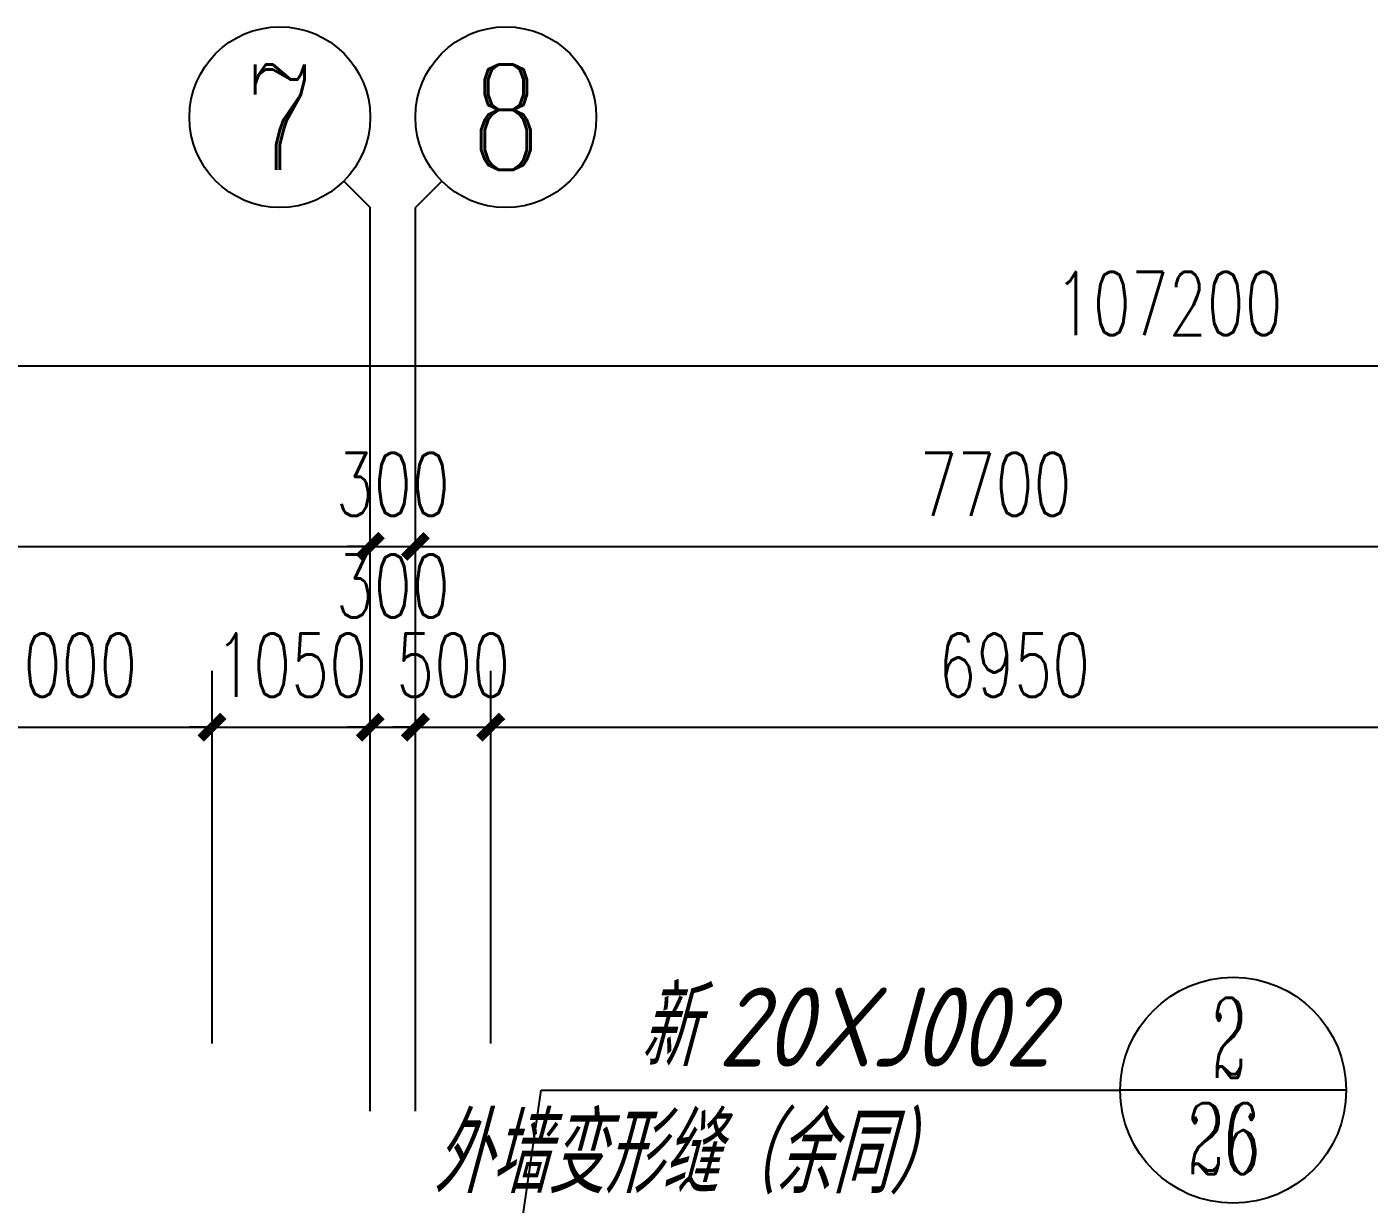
# Model space of a CAD drawing. Extents: x 0 to 2972856, y -1269770 to 0.
# Drawn here: x 2720877 to 2729786, y -1011373 to -1003556 of the extents above; entities that cross this region are included whole.
import ezdxf
from ezdxf.enums import TextEntityAlignment as Align

# ---------------------------------------------------------------- set-up
doc = ezdxf.new("R2010")
doc.units = 0
doc.header["$LTSCALE"] = 1000
doc.header["$PDSIZE"] = 50
doc.layers.add('1-建筑底图', color=8, linetype='Continuous')
doc.layers.add('AXIS_TEXT', color=7, linetype='Continuous')
doc.styles.add('_TCH_AXIS', font='COMPLEX', dxfattribs={"bigfont": 'GBCBIG'})
doc.styles.add('A_AXIS', font='COMPLEX', dxfattribs={"width": 0.8, "bigfont": 'HZ'})
doc.styles.add('A_DIM_T3', font='SIMPLEX', dxfattribs={"width": 0.7, "bigfont": 'HZ'})
doc.styles.add('COMPLEX', font='COMPLEX')
doc.styles.get("Standard").update_dxf_attribs({"font": 'gbeitc.shx', "bigfont": 'gbcbig.shx'})
doc.dimstyles.new('_TCH_ARCH&&150', dxfattribs={"dimtxt": 420, "dimasz": 150, "dimexe": 375, "dimexo": 450, "dimgap": 202.5, "dimtad": 1, "dimdec": 0, "dimzin": 0, "dimdsep": 46, "dimtxsty": 'A_DIM_T3', "dimblk": 'ARCHTICK', "dimcen": 0.09, "dimclrt": 7, "dimazin": 2, "dimtfac": 1, "dimtdec": 0, "dimtix": 1, "dimtmove": 2, "dimatfit": 3, "dimfxl": 150, "dimtolj": 1, "dimtzin": 0, "dimarcsym": 0})

# ---------------------------------------------------------------- blocks, each defined once
blk = doc.blocks.new('_ArchTick')
at = {"color": 0, "linetype": 'ByBlock', "const_width": 0.4}
blk.add_lwpolyline([(-0.5, -0.5), (0.5, 0.5)], dxfattribs=at)
blk = doc.blocks.new('*D221')
at = {"layer": '1-建筑底图', "color": 0, "lineweight": -2, "transparency": 16777216}
for p, q in [((-600, 79650), (-600, 84525)), ((106600, 79650), (106600, 84525)), ((-600, 84150), (106600, 84150))]:
    blk.add_line(p, q, dxfattribs=at)
at = {"layer": 'Defpoints', "color": 0, "transparency": 16777216}
for p in [(106600, 84150), (-600, 79200), (106600, 79200)]:
    blk.add_point(p, dxfattribs=at)
at = {"layer": '1-建筑底图', "color": 0, "lineweight": -2, "transparency": 16777216, "xscale": 150, "yscale": 150, "zscale": 150, "rotation": 180}
blk.add_blockref('_ArchTick', (-600, 84150), dxfattribs=at)
at = {"layer": '1-建筑底图', "color": 0, "lineweight": -2, "transparency": 16777216, "xscale": 150, "yscale": 150, "zscale": 150}
blk.add_blockref('_ArchTick', (106600, 84150), dxfattribs=at)
at = {"layer": '1-建筑底图', "color": 7, "transparency": 16777216, "insert": (53000, 84562.5), "char_height": 420, "attachment_point": 5, "style": 'A_DIM_T3'}
blk.add_mtext('\\A1;107200', dxfattribs=at)
blk = doc.blocks.new('*D228')
at = {"layer": '1-建筑底图', "color": 0, "lineweight": -2, "transparency": 16777216}
for p, q in [((39700, 79650), (39700, 83325)), ((47700, 79650), (47700, 83325)), ((39700, 82950), (47700, 82950))]:
    blk.add_line(p, q, dxfattribs=at)
at = {"layer": 'Defpoints', "color": 0, "transparency": 16777216}
for p in [(47700, 82950), (39700, 79200), (47700, 79200)]:
    blk.add_point(p, dxfattribs=at)
at = {"layer": '1-建筑底图', "color": 0, "lineweight": -2, "transparency": 16777216, "xscale": 150, "yscale": 150, "zscale": 150, "rotation": 180}
blk.add_blockref('_ArchTick', (39700, 82950), dxfattribs=at)
at = {"layer": '1-建筑底图', "color": 0, "lineweight": -2, "transparency": 16777216, "xscale": 150, "yscale": 150, "zscale": 150}
blk.add_blockref('_ArchTick', (47700, 82950), dxfattribs=at)
at = {"layer": '1-建筑底图', "color": 7, "transparency": 16777216, "insert": (43700, 83362.5), "char_height": 420, "attachment_point": 5, "style": 'A_DIM_T3'}
blk.add_mtext('\\A1;8000', dxfattribs=at)
blk = doc.blocks.new('*D229')
at = {"layer": '1-建筑底图', "color": 0, "lineweight": -2, "transparency": 16777216}
for p, q in [((47700, 79650), (47700, 83325)), ((48000, 79650), (48000, 83325)), ((47700, 82950), (47550, 82950)), ((47700, 82950), (48000, 82950)), ((48000, 82950), (48150, 82950))]:
    blk.add_line(p, q, dxfattribs=at)
at = {"layer": 'Defpoints', "color": 0, "transparency": 16777216}
for p in [(48000, 82950), (47700, 79200), (48000, 79200)]:
    blk.add_point(p, dxfattribs=at)
at = {"layer": '1-建筑底图', "color": 0, "lineweight": -2, "transparency": 16777216, "xscale": 150, "yscale": 150, "zscale": 150}
blk.add_blockref('_ArchTick', (47700, 82950), dxfattribs=at)
at = {"layer": '1-建筑底图', "color": 0, "lineweight": -2, "transparency": 16777216, "xscale": 150, "yscale": 150, "zscale": 150, "rotation": 180}
blk.add_blockref('_ArchTick', (48000, 82950), dxfattribs=at)
at = {"layer": '1-建筑底图', "color": 7, "transparency": 16777216, "insert": (47850, 83362.5), "char_height": 420, "attachment_point": 5, "style": 'A_DIM_T3'}
blk.add_mtext('\\A1;300', dxfattribs=at)
blk = doc.blocks.new('*D230')
at = {"layer": '1-建筑底图', "color": 0, "lineweight": -2, "transparency": 16777216}
for p, q in [((48000, 79650), (48000, 83325)), ((55700, 79650), (55700, 83325)), ((48000, 82950), (55700, 82950))]:
    blk.add_line(p, q, dxfattribs=at)
at = {"layer": 'Defpoints', "color": 0, "transparency": 16777216}
for p in [(55700, 82950), (48000, 79200), (55700, 79200)]:
    blk.add_point(p, dxfattribs=at)
at = {"layer": '1-建筑底图', "color": 0, "lineweight": -2, "transparency": 16777216, "xscale": 150, "yscale": 150, "zscale": 150, "rotation": 180}
blk.add_blockref('_ArchTick', (48000, 82950), dxfattribs=at)
at = {"layer": '1-建筑底图', "color": 0, "lineweight": -2, "transparency": 16777216, "xscale": 150, "yscale": 150, "zscale": 150}
blk.add_blockref('_ArchTick', (55700, 82950), dxfattribs=at)
at = {"layer": '1-建筑底图', "color": 7, "transparency": 16777216, "insert": (51850, 83362.5), "char_height": 420, "attachment_point": 5, "style": 'A_DIM_T3'}
blk.add_mtext('\\A1;7700', dxfattribs=at)
blk = doc.blocks.new('*D307')
at = {"layer": '1-建筑底图', "color": 0, "lineweight": -2, "transparency": 16777216}
for p, q in [((48500, 79650), (48500, 82125)), ((55450, 79650), (55450, 82125)), ((48500, 81750), (55450, 81750))]:
    blk.add_line(p, q, dxfattribs=at)
at = {"layer": 'Defpoints', "color": 0, "transparency": 16777216}
for p in [(55450, 81750), (48500, 79200), (55450, 79200)]:
    blk.add_point(p, dxfattribs=at)
at = {"layer": '1-建筑底图', "color": 0, "lineweight": -2, "transparency": 16777216, "xscale": 150, "yscale": 150, "zscale": 150, "rotation": 180}
blk.add_blockref('_ArchTick', (48500, 81750), dxfattribs=at)
at = {"layer": '1-建筑底图', "color": 0, "lineweight": -2, "transparency": 16777216, "xscale": 150, "yscale": 150, "zscale": 150}
blk.add_blockref('_ArchTick', (55450, 81750), dxfattribs=at)
at = {"layer": '1-建筑底图', "color": 7, "transparency": 16777216, "insert": (51975, 82162.5), "char_height": 420, "attachment_point": 5, "style": 'A_DIM_T3'}
blk.add_mtext('\\A1;6950', dxfattribs=at)
blk = doc.blocks.new('*D308')
at = {"layer": '1-建筑底图', "color": 0, "lineweight": -2, "transparency": 16777216}
for p, q in [((48000, 79650), (48000, 82125)), ((48500, 79650), (48500, 82125)), ((48000, 81750), (47850, 81750)), ((48000, 81750), (48500, 81750)), ((48500, 81750), (48650, 81750))]:
    blk.add_line(p, q, dxfattribs=at)
at = {"layer": 'Defpoints', "color": 0, "transparency": 16777216}
for p in [(48500, 81750), (48000, 79200), (48500, 79200)]:
    blk.add_point(p, dxfattribs=at)
at = {"layer": '1-建筑底图', "color": 0, "lineweight": -2, "transparency": 16777216, "xscale": 150, "yscale": 150, "zscale": 150}
blk.add_blockref('_ArchTick', (48000, 81750), dxfattribs=at)
at = {"layer": '1-建筑底图', "color": 0, "lineweight": -2, "transparency": 16777216, "xscale": 150, "yscale": 150, "zscale": 150, "rotation": 180}
blk.add_blockref('_ArchTick', (48500, 81750), dxfattribs=at)
at = {"layer": '1-建筑底图', "color": 7, "transparency": 16777216, "insert": (48250, 82162.5), "char_height": 420, "attachment_point": 5, "style": 'A_DIM_T3'}
blk.add_mtext('\\A1;500', dxfattribs=at)
blk = doc.blocks.new('*D309')
at = {"layer": '1-建筑底图', "color": 0, "lineweight": -2, "transparency": 16777216}
for p, q in [((47700, 79650), (47700, 82125)), ((48000, 79650), (48000, 82125)), ((47700, 81750), (47550, 81750)), ((47700, 81750), (48000, 81750)), ((48000, 81750), (48150, 81750))]:
    blk.add_line(p, q, dxfattribs=at)
at = {"layer": 'Defpoints', "color": 0, "transparency": 16777216}
for p in [(48000, 81750), (47700, 79200), (48000, 79200)]:
    blk.add_point(p, dxfattribs=at)
at = {"layer": '1-建筑底图', "color": 0, "lineweight": -2, "transparency": 16777216, "xscale": 150, "yscale": 150, "zscale": 150}
blk.add_blockref('_ArchTick', (47700, 81750), dxfattribs=at)
at = {"layer": '1-建筑底图', "color": 0, "lineweight": -2, "transparency": 16777216, "xscale": 150, "yscale": 150, "zscale": 150, "rotation": 180}
blk.add_blockref('_ArchTick', (48000, 81750), dxfattribs=at)
at = {"layer": '1-建筑底图', "color": 7, "transparency": 16777216, "insert": (47850, 82687.5), "char_height": 420, "attachment_point": 5, "style": 'A_DIM_T3'}
blk.add_mtext('\\A1;300', dxfattribs=at)
blk = doc.blocks.new('*D310')
at = {"layer": '1-建筑底图', "color": 0, "lineweight": -2, "transparency": 16777216}
for p, q in [((46650, 79650), (46650, 82125)), ((47700, 79650), (47700, 82125)), ((46650, 81750), (46500, 81750)), ((46650, 81750), (47700, 81750)), ((47700, 81750), (47850, 81750))]:
    blk.add_line(p, q, dxfattribs=at)
at = {"layer": 'Defpoints', "color": 0, "transparency": 16777216}
for p in [(47700, 81750), (46650, 79200), (47700, 79200)]:
    blk.add_point(p, dxfattribs=at)
at = {"layer": '1-建筑底图', "color": 0, "lineweight": -2, "transparency": 16777216, "xscale": 150, "yscale": 150, "zscale": 150}
blk.add_blockref('_ArchTick', (46650, 81750), dxfattribs=at)
at = {"layer": '1-建筑底图', "color": 0, "lineweight": -2, "transparency": 16777216, "xscale": 150, "yscale": 150, "zscale": 150, "rotation": 180}
blk.add_blockref('_ArchTick', (47700, 81750), dxfattribs=at)
at = {"layer": '1-建筑底图', "color": 7, "transparency": 16777216, "insert": (47175, 82162.5), "char_height": 420, "attachment_point": 5, "style": 'A_DIM_T3'}
blk.add_mtext('\\A1;1050', dxfattribs=at)
blk = doc.blocks.new('*D311')
at = {"layer": '1-建筑底图', "color": 0, "lineweight": -2, "transparency": 16777216}
for p, q in [((44650, 79650), (44650, 82125)), ((46650, 79650), (46650, 82125)), ((44650, 81750), (46650, 81750))]:
    blk.add_line(p, q, dxfattribs=at)
at = {"layer": 'Defpoints', "color": 0, "transparency": 16777216}
for p in [(46650, 81750), (44650, 79200), (46650, 79200)]:
    blk.add_point(p, dxfattribs=at)
at = {"layer": '1-建筑底图', "color": 0, "lineweight": -2, "transparency": 16777216, "xscale": 150, "yscale": 150, "zscale": 150, "rotation": 180}
blk.add_blockref('_ArchTick', (44650, 81750), dxfattribs=at)
at = {"layer": '1-建筑底图', "color": 0, "lineweight": -2, "transparency": 16777216, "xscale": 150, "yscale": 150, "zscale": 150}
blk.add_blockref('_ArchTick', (46650, 81750), dxfattribs=at)
at = {"layer": '1-建筑底图', "color": 7, "transparency": 16777216, "insert": (45650, 82162.5), "char_height": 420, "attachment_point": 5, "style": 'A_DIM_T3'}
blk.add_mtext('\\A1;2000', dxfattribs=at)
blk = doc.blocks.new('*D836')
at = {"layer": '1-建筑底图', "color": 0, "lineweight": -2, "transparency": 16777216}
for p, q in [((-600, 79650), (-600, 84525)), ((106600, 79650), (106600, 84525)), ((-600, 84150), (106600, 84150))]:
    blk.add_line(p, q, dxfattribs=at)
at = {"layer": 'Defpoints', "color": 0, "transparency": 16777216}
for p in [(106600, 84150), (-600, 79200), (106600, 79200)]:
    blk.add_point(p, dxfattribs=at)
at = {"layer": '1-建筑底图', "color": 0, "lineweight": -2, "transparency": 16777216, "xscale": 150, "yscale": 150, "zscale": 150, "rotation": 180}
blk.add_blockref('_ArchTick', (-600, 84150), dxfattribs=at)
at = {"layer": '1-建筑底图', "color": 0, "lineweight": -2, "transparency": 16777216, "xscale": 150, "yscale": 150, "zscale": 150}
blk.add_blockref('_ArchTick', (106600, 84150), dxfattribs=at)
at = {"layer": '1-建筑底图', "color": 7, "transparency": 16777216, "insert": (53000, 84562.5), "char_height": 420, "attachment_point": 5, "style": 'A_DIM_T3'}
blk.add_mtext('\\A1;107200', dxfattribs=at)
blk = doc.blocks.new('*D843')
at = {"layer": '1-建筑底图', "color": 0, "lineweight": -2, "transparency": 16777216}
for p, q in [((39700, 79650), (39700, 83325)), ((47700, 79650), (47700, 83325)), ((39700, 82950), (47700, 82950))]:
    blk.add_line(p, q, dxfattribs=at)
at = {"layer": 'Defpoints', "color": 0, "transparency": 16777216}
for p in [(47700, 82950), (39700, 79200), (47700, 79200)]:
    blk.add_point(p, dxfattribs=at)
at = {"layer": '1-建筑底图', "color": 0, "lineweight": -2, "transparency": 16777216, "xscale": 150, "yscale": 150, "zscale": 150, "rotation": 180}
blk.add_blockref('_ArchTick', (39700, 82950), dxfattribs=at)
at = {"layer": '1-建筑底图', "color": 0, "lineweight": -2, "transparency": 16777216, "xscale": 150, "yscale": 150, "zscale": 150}
blk.add_blockref('_ArchTick', (47700, 82950), dxfattribs=at)
at = {"layer": '1-建筑底图', "color": 7, "transparency": 16777216, "insert": (43700, 83362.5), "char_height": 420, "attachment_point": 5, "style": 'A_DIM_T3'}
blk.add_mtext('\\A1;8000', dxfattribs=at)
blk = doc.blocks.new('*D844')
at = {"layer": '1-建筑底图', "color": 0, "lineweight": -2, "transparency": 16777216}
for p, q in [((47700, 79650), (47700, 83325)), ((48000, 79650), (48000, 83325)), ((47700, 82950), (47550, 82950)), ((47700, 82950), (48000, 82950)), ((48000, 82950), (48150, 82950))]:
    blk.add_line(p, q, dxfattribs=at)
at = {"layer": 'Defpoints', "color": 0, "transparency": 16777216}
for p in [(48000, 82950), (47700, 79200), (48000, 79200)]:
    blk.add_point(p, dxfattribs=at)
at = {"layer": '1-建筑底图', "color": 0, "lineweight": -2, "transparency": 16777216, "xscale": 150, "yscale": 150, "zscale": 150}
blk.add_blockref('_ArchTick', (47700, 82950), dxfattribs=at)
at = {"layer": '1-建筑底图', "color": 0, "lineweight": -2, "transparency": 16777216, "xscale": 150, "yscale": 150, "zscale": 150, "rotation": 180}
blk.add_blockref('_ArchTick', (48000, 82950), dxfattribs=at)
at = {"layer": '1-建筑底图', "color": 7, "transparency": 16777216, "insert": (47850, 83362.5), "char_height": 420, "attachment_point": 5, "style": 'A_DIM_T3'}
blk.add_mtext('\\A1;300', dxfattribs=at)
blk = doc.blocks.new('*D845')
at = {"layer": '1-建筑底图', "color": 0, "lineweight": -2, "transparency": 16777216}
for p, q in [((48000, 79650), (48000, 83325)), ((55700, 79650), (55700, 83325)), ((48000, 82950), (55700, 82950))]:
    blk.add_line(p, q, dxfattribs=at)
at = {"layer": 'Defpoints', "color": 0, "transparency": 16777216}
for p in [(55700, 82950), (48000, 79200), (55700, 79200)]:
    blk.add_point(p, dxfattribs=at)
at = {"layer": '1-建筑底图', "color": 0, "lineweight": -2, "transparency": 16777216, "xscale": 150, "yscale": 150, "zscale": 150, "rotation": 180}
blk.add_blockref('_ArchTick', (48000, 82950), dxfattribs=at)
at = {"layer": '1-建筑底图', "color": 0, "lineweight": -2, "transparency": 16777216, "xscale": 150, "yscale": 150, "zscale": 150}
blk.add_blockref('_ArchTick', (55700, 82950), dxfattribs=at)
at = {"layer": '1-建筑底图', "color": 7, "transparency": 16777216, "insert": (51850, 83362.5), "char_height": 420, "attachment_point": 5, "style": 'A_DIM_T3'}
blk.add_mtext('\\A1;7700', dxfattribs=at)
blk = doc.blocks.new('*D922')
at = {"layer": '1-建筑底图', "color": 0, "lineweight": -2, "transparency": 16777216}
for p, q in [((48500, 79650), (48500, 82125)), ((55450, 79650), (55450, 82125)), ((48500, 81750), (55450, 81750))]:
    blk.add_line(p, q, dxfattribs=at)
at = {"layer": 'Defpoints', "color": 0, "transparency": 16777216}
for p in [(55450, 81750), (48500, 79200), (55450, 79200)]:
    blk.add_point(p, dxfattribs=at)
at = {"layer": '1-建筑底图', "color": 0, "lineweight": -2, "transparency": 16777216, "xscale": 150, "yscale": 150, "zscale": 150, "rotation": 180}
blk.add_blockref('_ArchTick', (48500, 81750), dxfattribs=at)
at = {"layer": '1-建筑底图', "color": 0, "lineweight": -2, "transparency": 16777216, "xscale": 150, "yscale": 150, "zscale": 150}
blk.add_blockref('_ArchTick', (55450, 81750), dxfattribs=at)
at = {"layer": '1-建筑底图', "color": 7, "transparency": 16777216, "insert": (51975, 82162.5), "char_height": 420, "attachment_point": 5, "style": 'A_DIM_T3'}
blk.add_mtext('\\A1;6950', dxfattribs=at)
blk = doc.blocks.new('*D923')
at = {"layer": '1-建筑底图', "color": 0, "lineweight": -2, "transparency": 16777216}
for p, q in [((48000, 79650), (48000, 82125)), ((48500, 79650), (48500, 82125)), ((48000, 81750), (47850, 81750)), ((48000, 81750), (48500, 81750)), ((48500, 81750), (48650, 81750))]:
    blk.add_line(p, q, dxfattribs=at)
at = {"layer": 'Defpoints', "color": 0, "transparency": 16777216}
for p in [(48500, 81750), (48000, 79200), (48500, 79200)]:
    blk.add_point(p, dxfattribs=at)
at = {"layer": '1-建筑底图', "color": 0, "lineweight": -2, "transparency": 16777216, "xscale": 150, "yscale": 150, "zscale": 150}
blk.add_blockref('_ArchTick', (48000, 81750), dxfattribs=at)
at = {"layer": '1-建筑底图', "color": 0, "lineweight": -2, "transparency": 16777216, "xscale": 150, "yscale": 150, "zscale": 150, "rotation": 180}
blk.add_blockref('_ArchTick', (48500, 81750), dxfattribs=at)
at = {"layer": '1-建筑底图', "color": 7, "transparency": 16777216, "insert": (48250, 82162.5), "char_height": 420, "attachment_point": 5, "style": 'A_DIM_T3'}
blk.add_mtext('\\A1;500', dxfattribs=at)
blk = doc.blocks.new('*D924')
at = {"layer": '1-建筑底图', "color": 0, "lineweight": -2, "transparency": 16777216}
for p, q in [((47700, 79650), (47700, 82125)), ((48000, 79650), (48000, 82125)), ((47700, 81750), (47550, 81750)), ((47700, 81750), (48000, 81750)), ((48000, 81750), (48150, 81750))]:
    blk.add_line(p, q, dxfattribs=at)
at = {"layer": 'Defpoints', "color": 0, "transparency": 16777216}
for p in [(48000, 81750), (47700, 79200), (48000, 79200)]:
    blk.add_point(p, dxfattribs=at)
at = {"layer": '1-建筑底图', "color": 0, "lineweight": -2, "transparency": 16777216, "xscale": 150, "yscale": 150, "zscale": 150}
blk.add_blockref('_ArchTick', (47700, 81750), dxfattribs=at)
at = {"layer": '1-建筑底图', "color": 0, "lineweight": -2, "transparency": 16777216, "xscale": 150, "yscale": 150, "zscale": 150, "rotation": 180}
blk.add_blockref('_ArchTick', (48000, 81750), dxfattribs=at)
at = {"layer": '1-建筑底图', "color": 7, "transparency": 16777216, "insert": (47850, 82687.5), "char_height": 420, "attachment_point": 5, "style": 'A_DIM_T3'}
blk.add_mtext('\\A1;300', dxfattribs=at)
blk = doc.blocks.new('*D925')
at = {"layer": '1-建筑底图', "color": 0, "lineweight": -2, "transparency": 16777216}
for p, q in [((46650, 79650), (46650, 82125)), ((47700, 79650), (47700, 82125)), ((46650, 81750), (46500, 81750)), ((46650, 81750), (47700, 81750)), ((47700, 81750), (47850, 81750))]:
    blk.add_line(p, q, dxfattribs=at)
at = {"layer": 'Defpoints', "color": 0, "transparency": 16777216}
for p in [(47700, 81750), (46650, 79200), (47700, 79200)]:
    blk.add_point(p, dxfattribs=at)
at = {"layer": '1-建筑底图', "color": 0, "lineweight": -2, "transparency": 16777216, "xscale": 150, "yscale": 150, "zscale": 150}
blk.add_blockref('_ArchTick', (46650, 81750), dxfattribs=at)
at = {"layer": '1-建筑底图', "color": 0, "lineweight": -2, "transparency": 16777216, "xscale": 150, "yscale": 150, "zscale": 150, "rotation": 180}
blk.add_blockref('_ArchTick', (47700, 81750), dxfattribs=at)
at = {"layer": '1-建筑底图', "color": 7, "transparency": 16777216, "insert": (47175, 82162.5), "char_height": 420, "attachment_point": 5, "style": 'A_DIM_T3'}
blk.add_mtext('\\A1;1050', dxfattribs=at)
blk = doc.blocks.new('*D926')
at = {"layer": '1-建筑底图', "color": 0, "lineweight": -2, "transparency": 16777216}
for p, q in [((44650, 79650), (44650, 82125)), ((46650, 79650), (46650, 82125)), ((44650, 81750), (46650, 81750))]:
    blk.add_line(p, q, dxfattribs=at)
at = {"layer": 'Defpoints', "color": 0, "transparency": 16777216}
for p in [(46650, 81750), (44650, 79200), (46650, 79200)]:
    blk.add_point(p, dxfattribs=at)
at = {"layer": '1-建筑底图', "color": 0, "lineweight": -2, "transparency": 16777216, "xscale": 150, "yscale": 150, "zscale": 150, "rotation": 180}
blk.add_blockref('_ArchTick', (44650, 81750), dxfattribs=at)
at = {"layer": '1-建筑底图', "color": 0, "lineweight": -2, "transparency": 16777216, "xscale": 150, "yscale": 150, "zscale": 150}
blk.add_blockref('_ArchTick', (46650, 81750), dxfattribs=at)
at = {"layer": '1-建筑底图', "color": 7, "transparency": 16777216, "insert": (45650, 82162.5), "char_height": 420, "attachment_point": 5, "style": 'A_DIM_T3'}
blk.add_mtext('\\A1;2000', dxfattribs=at)
blk = doc.blocks.new('_AXISO')
blk.add_circle((0, 0), 0.5)
at = {"layer": 'AXIS_TEXT', "style": 'COMPLEX', "width": 1.041667}
blk.add_attdef('A', text='', height=0.56, dxfattribs=at).set_placement((-0.25, -0.28), (0.25, -0.28), align=Align.FIT)
blk = doc.blocks.new('*D439')
at = {"layer": '1-建筑底图', "color": 0, "lineweight": -2, "transparency": 16777216}
for p, q in [((-600, 79650), (-600, 84525)), ((106600, 79650), (106600, 84525)), ((-600, 84150), (106600, 84150))]:
    blk.add_line(p, q, dxfattribs=at)
at = {"layer": 'Defpoints', "color": 0, "transparency": 16777216}
for p in [(106600, 84150), (-600, 79200), (106600, 79200)]:
    blk.add_point(p, dxfattribs=at)
at = {"layer": '1-建筑底图', "color": 0, "lineweight": -2, "transparency": 16777216, "xscale": 150, "yscale": 150, "zscale": 150, "rotation": 180}
blk.add_blockref('_ArchTick', (-600, 84150), dxfattribs=at)
at = {"layer": '1-建筑底图', "color": 0, "lineweight": -2, "transparency": 16777216, "xscale": 150, "yscale": 150, "zscale": 150}
blk.add_blockref('_ArchTick', (106600, 84150), dxfattribs=at)
at = {"layer": '1-建筑底图', "color": 7, "transparency": 16777216, "insert": (53000, 84562.5), "char_height": 420, "attachment_point": 5, "style": 'A_DIM_T3'}
blk.add_mtext('\\A1;107200', dxfattribs=at)
blk = doc.blocks.new('*D446')
at = {"layer": '1-建筑底图', "color": 0, "lineweight": -2, "transparency": 16777216}
for p, q in [((39700, 79650), (39700, 83325)), ((47700, 79650), (47700, 83325)), ((39700, 82950), (47700, 82950))]:
    blk.add_line(p, q, dxfattribs=at)
at = {"layer": 'Defpoints', "color": 0, "transparency": 16777216}
for p in [(47700, 82950), (39700, 79200), (47700, 79200)]:
    blk.add_point(p, dxfattribs=at)
at = {"layer": '1-建筑底图', "color": 0, "lineweight": -2, "transparency": 16777216, "xscale": 150, "yscale": 150, "zscale": 150, "rotation": 180}
blk.add_blockref('_ArchTick', (39700, 82950), dxfattribs=at)
at = {"layer": '1-建筑底图', "color": 0, "lineweight": -2, "transparency": 16777216, "xscale": 150, "yscale": 150, "zscale": 150}
blk.add_blockref('_ArchTick', (47700, 82950), dxfattribs=at)
at = {"layer": '1-建筑底图', "color": 7, "transparency": 16777216, "insert": (43700, 83362.5), "char_height": 420, "attachment_point": 5, "style": 'A_DIM_T3'}
blk.add_mtext('\\A1;8000', dxfattribs=at)
blk = doc.blocks.new('*D447')
at = {"layer": '1-建筑底图', "color": 0, "lineweight": -2, "transparency": 16777216}
for p, q in [((47700, 79650), (47700, 83325)), ((48000, 79650), (48000, 83325)), ((47700, 82950), (47550, 82950)), ((47700, 82950), (48000, 82950)), ((48000, 82950), (48150, 82950))]:
    blk.add_line(p, q, dxfattribs=at)
at = {"layer": 'Defpoints', "color": 0, "transparency": 16777216}
for p in [(48000, 82950), (47700, 79200), (48000, 79200)]:
    blk.add_point(p, dxfattribs=at)
at = {"layer": '1-建筑底图', "color": 0, "lineweight": -2, "transparency": 16777216, "xscale": 150, "yscale": 150, "zscale": 150}
blk.add_blockref('_ArchTick', (47700, 82950), dxfattribs=at)
at = {"layer": '1-建筑底图', "color": 0, "lineweight": -2, "transparency": 16777216, "xscale": 150, "yscale": 150, "zscale": 150, "rotation": 180}
blk.add_blockref('_ArchTick', (48000, 82950), dxfattribs=at)
at = {"layer": '1-建筑底图', "color": 7, "transparency": 16777216, "insert": (47850, 83362.5), "char_height": 420, "attachment_point": 5, "style": 'A_DIM_T3'}
blk.add_mtext('\\A1;300', dxfattribs=at)
blk = doc.blocks.new('*D448')
at = {"layer": '1-建筑底图', "color": 0, "lineweight": -2, "transparency": 16777216}
for p, q in [((48000, 79650), (48000, 83325)), ((55700, 79650), (55700, 83325)), ((48000, 82950), (55700, 82950))]:
    blk.add_line(p, q, dxfattribs=at)
at = {"layer": 'Defpoints', "color": 0, "transparency": 16777216}
for p in [(55700, 82950), (48000, 79200), (55700, 79200)]:
    blk.add_point(p, dxfattribs=at)
at = {"layer": '1-建筑底图', "color": 0, "lineweight": -2, "transparency": 16777216, "xscale": 150, "yscale": 150, "zscale": 150, "rotation": 180}
blk.add_blockref('_ArchTick', (48000, 82950), dxfattribs=at)
at = {"layer": '1-建筑底图', "color": 0, "lineweight": -2, "transparency": 16777216, "xscale": 150, "yscale": 150, "zscale": 150}
blk.add_blockref('_ArchTick', (55700, 82950), dxfattribs=at)
at = {"layer": '1-建筑底图', "color": 7, "transparency": 16777216, "insert": (51850, 83362.5), "char_height": 420, "attachment_point": 5, "style": 'A_DIM_T3'}
blk.add_mtext('\\A1;7700', dxfattribs=at)
blk = doc.blocks.new('*D525')
at = {"layer": '1-建筑底图', "color": 0, "lineweight": -2, "transparency": 16777216}
for p, q in [((48500, 79650), (48500, 82125)), ((55450, 79650), (55450, 82125)), ((48500, 81750), (55450, 81750))]:
    blk.add_line(p, q, dxfattribs=at)
at = {"layer": 'Defpoints', "color": 0, "transparency": 16777216}
for p in [(55450, 81750), (48500, 79200), (55450, 79200)]:
    blk.add_point(p, dxfattribs=at)
at = {"layer": '1-建筑底图', "color": 0, "lineweight": -2, "transparency": 16777216, "xscale": 150, "yscale": 150, "zscale": 150, "rotation": 180}
blk.add_blockref('_ArchTick', (48500, 81750), dxfattribs=at)
at = {"layer": '1-建筑底图', "color": 0, "lineweight": -2, "transparency": 16777216, "xscale": 150, "yscale": 150, "zscale": 150}
blk.add_blockref('_ArchTick', (55450, 81750), dxfattribs=at)
at = {"layer": '1-建筑底图', "color": 7, "transparency": 16777216, "insert": (51975, 82162.5), "char_height": 420, "attachment_point": 5, "style": 'A_DIM_T3'}
blk.add_mtext('\\A1;6950', dxfattribs=at)
blk = doc.blocks.new('*D526')
at = {"layer": '1-建筑底图', "color": 0, "lineweight": -2, "transparency": 16777216}
for p, q in [((48000, 79650), (48000, 82125)), ((48500, 79650), (48500, 82125)), ((48000, 81750), (47850, 81750)), ((48000, 81750), (48500, 81750)), ((48500, 81750), (48650, 81750))]:
    blk.add_line(p, q, dxfattribs=at)
at = {"layer": 'Defpoints', "color": 0, "transparency": 16777216}
for p in [(48500, 81750), (48000, 79200), (48500, 79200)]:
    blk.add_point(p, dxfattribs=at)
at = {"layer": '1-建筑底图', "color": 0, "lineweight": -2, "transparency": 16777216, "xscale": 150, "yscale": 150, "zscale": 150}
blk.add_blockref('_ArchTick', (48000, 81750), dxfattribs=at)
at = {"layer": '1-建筑底图', "color": 0, "lineweight": -2, "transparency": 16777216, "xscale": 150, "yscale": 150, "zscale": 150, "rotation": 180}
blk.add_blockref('_ArchTick', (48500, 81750), dxfattribs=at)
at = {"layer": '1-建筑底图', "color": 7, "transparency": 16777216, "insert": (48250, 82162.5), "char_height": 420, "attachment_point": 5, "style": 'A_DIM_T3'}
blk.add_mtext('\\A1;500', dxfattribs=at)
blk = doc.blocks.new('*D527')
at = {"layer": '1-建筑底图', "color": 0, "lineweight": -2, "transparency": 16777216}
for p, q in [((47700, 79650), (47700, 82125)), ((48000, 79650), (48000, 82125)), ((47700, 81750), (47550, 81750)), ((47700, 81750), (48000, 81750)), ((48000, 81750), (48150, 81750))]:
    blk.add_line(p, q, dxfattribs=at)
at = {"layer": 'Defpoints', "color": 0, "transparency": 16777216}
for p in [(48000, 81750), (47700, 79200), (48000, 79200)]:
    blk.add_point(p, dxfattribs=at)
at = {"layer": '1-建筑底图', "color": 0, "lineweight": -2, "transparency": 16777216, "xscale": 150, "yscale": 150, "zscale": 150}
blk.add_blockref('_ArchTick', (47700, 81750), dxfattribs=at)
at = {"layer": '1-建筑底图', "color": 0, "lineweight": -2, "transparency": 16777216, "xscale": 150, "yscale": 150, "zscale": 150, "rotation": 180}
blk.add_blockref('_ArchTick', (48000, 81750), dxfattribs=at)
at = {"layer": '1-建筑底图', "color": 7, "transparency": 16777216, "insert": (47850, 82687.5), "char_height": 420, "attachment_point": 5, "style": 'A_DIM_T3'}
blk.add_mtext('\\A1;300', dxfattribs=at)
blk = doc.blocks.new('*D528')
at = {"layer": '1-建筑底图', "color": 0, "lineweight": -2, "transparency": 16777216}
for p, q in [((46650, 79650), (46650, 82125)), ((47700, 79650), (47700, 82125)), ((46650, 81750), (46500, 81750)), ((46650, 81750), (47700, 81750)), ((47700, 81750), (47850, 81750))]:
    blk.add_line(p, q, dxfattribs=at)
at = {"layer": 'Defpoints', "color": 0, "transparency": 16777216}
for p in [(47700, 81750), (46650, 79200), (47700, 79200)]:
    blk.add_point(p, dxfattribs=at)
at = {"layer": '1-建筑底图', "color": 0, "lineweight": -2, "transparency": 16777216, "xscale": 150, "yscale": 150, "zscale": 150}
blk.add_blockref('_ArchTick', (46650, 81750), dxfattribs=at)
at = {"layer": '1-建筑底图', "color": 0, "lineweight": -2, "transparency": 16777216, "xscale": 150, "yscale": 150, "zscale": 150, "rotation": 180}
blk.add_blockref('_ArchTick', (47700, 81750), dxfattribs=at)
at = {"layer": '1-建筑底图', "color": 7, "transparency": 16777216, "insert": (47175, 82162.5), "char_height": 420, "attachment_point": 5, "style": 'A_DIM_T3'}
blk.add_mtext('\\A1;1050', dxfattribs=at)
blk = doc.blocks.new('*D529')
at = {"layer": '1-建筑底图', "color": 0, "lineweight": -2, "transparency": 16777216}
for p, q in [((44650, 79650), (44650, 82125)), ((46650, 79650), (46650, 82125)), ((44650, 81750), (46650, 81750))]:
    blk.add_line(p, q, dxfattribs=at)
at = {"layer": 'Defpoints', "color": 0, "transparency": 16777216}
for p in [(46650, 81750), (44650, 79200), (46650, 79200)]:
    blk.add_point(p, dxfattribs=at)
at = {"layer": '1-建筑底图', "color": 0, "lineweight": -2, "transparency": 16777216, "xscale": 150, "yscale": 150, "zscale": 150, "rotation": 180}
blk.add_blockref('_ArchTick', (44650, 81750), dxfattribs=at)
at = {"layer": '1-建筑底图', "color": 0, "lineweight": -2, "transparency": 16777216, "xscale": 150, "yscale": 150, "zscale": 150}
blk.add_blockref('_ArchTick', (46650, 81750), dxfattribs=at)
at = {"layer": '1-建筑底图', "color": 7, "transparency": 16777216, "insert": (45650, 82162.5), "char_height": 420, "attachment_point": 5, "style": 'A_DIM_T3'}
blk.add_mtext('\\A1;2000', dxfattribs=at)
blk = doc.blocks.new('1-二层建筑底图')
at = {"layer": '1-建筑底图'}
for p, q in [((47524.3, 85375.7), (47700, 85200)), ((48175.7, 85375.7), (48000, 85200)), ((47700, 79200), (47700, 85200)), ((48000, 79200), (48000, 85200))]:
    blk.add_line(p, q, dxfattribs=at)
at = {"layer": '1-建筑底图', "color": 0}
for p, q in [((47932.5, 73054), (48833.7, 79339.4)), ((48833.7, 79339.4), (52678.2, 79339.4)), ((54178.2, 79339.4), (52678.2, 79339.4))]:
    blk.add_line(p, q, dxfattribs=at)
blk.add_circle((53428.2, 79339.4), 750, dxfattribs=at)
at = {"layer": '1-建筑底图'}
ref = blk.add_blockref('_AXISO', (47100, 85800), dxfattribs=dict(at, xscale=1200, yscale=1200, zscale=1200))
ref.add_attrib('A', '7', dxfattribs={"layer": 'AXIS_TEXT', "height": 698.9, "style": '_TCH_AXIS'}).set_placement((46867, 85450.5), (47333, 85450.5), align=Align.FIT)
ref = blk.add_blockref('_AXISO', (48600, 85800), dxfattribs=dict(at, xscale=1200, yscale=1200, zscale=1200))
ref.add_attrib('A', '8', dxfattribs={"layer": 'AXIS_TEXT', "height": 698.9, "style": '_TCH_AXIS'}).set_placement((48367, 85450.5), (48833, 85450.5), align=Align.FIT)
at = {"layer": '1-建筑底图', "color": 7}
for s, p in [('新', (49483.4, 79496.9)), ('20XJ002', (50008.4, 79496.9)), ('外墙变形缝（余同）', (48114, 78656.9))]:
    blk.add_text(s, height=525, dxfattribs=at).set_placement(p)
at = {"layer": '1-建筑底图', "color": 7, "style": 'A_AXIS', "width": 0.64}
for s, height, p, p2 in [('2', 530.1, (53286.9, 79422), (53513, 79422)), ('26', 470.04, (53123.8, 78783.2), (53610.9, 78783.2))]:
    blk.add_text(s, height=height, dxfattribs=at).set_placement(p, p2, align=Align.FIT)
at = {"layer": '1-建筑底图'}
for p1, p2, distance, picture, middle in [((-600, 79200), (106600, 79200), 4950, '*D221', (53000, 84562.5)), ((-600, 79200), (106600, 79200), 4950, '*D836', (53000, 84562.5)), ((-600, 79200), (106600, 79200), 4950, '*D439', (53000, 84562.5)), ((39700, 79200), (47700, 79200), 3750, '*D228', (43700, 83362.5)), ((39700, 79200), (47700, 79200), 3750, '*D843', (43700, 83362.5)), ((39700, 79200), (47700, 79200), 3750, '*D446', (43700, 83362.5)), ((47700, 79200), (48000, 79200), 3750, '*D229', (47850, 83362.5)), ((47700, 79200), (48000, 79200), 3750, '*D844', (47850, 83362.5)), ((47700, 79200), (48000, 79200), 3750, '*D447', (47850, 83362.5)), ((48000, 79200), (55700, 79200), 3750, '*D230', (51850, 83362.5)), ((48000, 79200), (55700, 79200), 3750, '*D845', (51850, 83362.5)), ((48000, 79200), (55700, 79200), 3750, '*D448', (51850, 83362.5)), ((44650, 79200), (46650, 79200), 2550, '*D311', (45650, 82162.5)), ((44650, 79200), (46650, 79200), 2550, '*D926', (45650, 82162.5)), ((44650, 79200), (46650, 79200), 2550, '*D529', (45650, 82162.5)), ((46650, 79200), (47700, 79200), 2550, '*D310', (47175, 82162.5)), ((46650, 79200), (47700, 79200), 2550, '*D925', (47175, 82162.5)), ((46650, 79200), (47700, 79200), 2550, '*D528', (47175, 82162.5)), ((48000, 79200), (48500, 79200), 2550, '*D308', (48250, 82162.5)), ((48000, 79200), (48500, 79200), 2550, '*D923', (48250, 82162.5)), ((48000, 79200), (48500, 79200), 2550, '*D526', (48250, 82162.5)), ((48500, 79200), (55450, 79200), 2550, '*D307', (51975, 82162.5)), ((48500, 79200), (55450, 79200), 2550, '*D922', (51975, 82162.5)), ((48500, 79200), (55450, 79200), 2550, '*D525', (51975, 82162.5))]:
    dim = blk.add_aligned_dim(p1=p1, p2=p2, distance=distance, dimstyle='_TCH_ARCH&&150', dxfattribs=at)
    dim.commit()
    dim.dimension.update_dxf_attribs({"geometry": picture, "text_midpoint": middle})
for picture in ['*D309', '*D924', '*D527']:
    dim = blk.add_linear_dim(base=(48000, 81750), p1=(47700, 79200), p2=(48000, 79200), angle=360, dimstyle='_TCH_ARCH&&150', dxfattribs=at)
    dim.commit()
    dim.dimension.update_dxf_attribs({"geometry": picture, "text_midpoint": (47850, 82687.5), "dimtype": 161})

msp = doc.modelspace()

# ---------------------------------------------------------------- block references
at = {"layer": '1-建筑底图', "linetype": 'ByBlock'}
msp.add_blockref('1-二层建筑底图', (2675455.9, -1089955.7), dxfattribs=at)
msp.add_blockref('1-二层建筑底图', (2675455.9, -1089955.7), dxfattribs=at)

doc.saveas('drawing.dxf')
